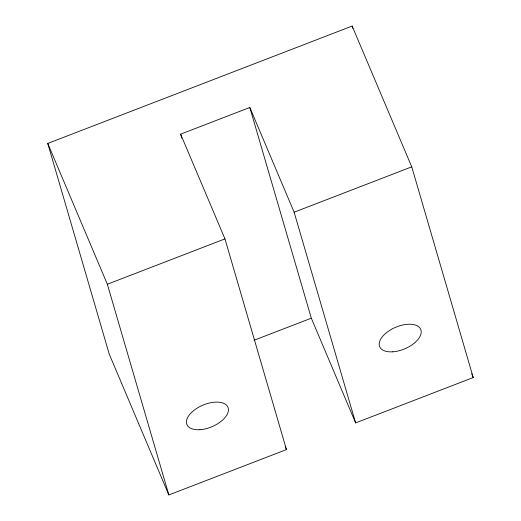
<?xml version="1.0" encoding="UTF-8"?>
<svg xmlns="http://www.w3.org/2000/svg" width="521" height="521" viewBox="0 0 521 521"><rect width="100%" height="100%" fill="white"/><g stroke="black" fill="none" stroke-linecap="round" stroke-linejoin="round"><path stroke-width="0.78" d="M180.637 134.164L224.961 238.892L286.452 449.59L168.85 494.95L109.254 354.15L47.763 143.451L352.15 26.05L411.746 166.85L473.237 377.549L355.635 422.909L311.311 318.181L249.813 107.482L180.637 134.164L181.777 138.065M168.85 494.95L107.352 284.251L224.961 238.892M355.635 422.909L294.137 212.21L411.746 166.85M254.157 340.22L311.311 318.181M471.655 373.804L473.237 377.549M249.813 107.482L294.137 212.21M285.189 446.601L286.452 449.59M47.763 143.451L107.352 284.251M352.15 26.05L352.834 28.388M392.684 351.818A22.273 11.703 -22.9 0 0 420.961 330.034A22.273 11.703 -22.9 0 0 386.979 332.268A22.273 11.703 -22.9 0 0 392.684 351.818M199.908 429.701A22.273 11.703 -22.9 0 0 228.185 407.917A22.273 11.703 -22.9 0 0 194.203 410.151A22.273 11.703 -22.9 0 0 199.908 429.701"/></g></svg>
